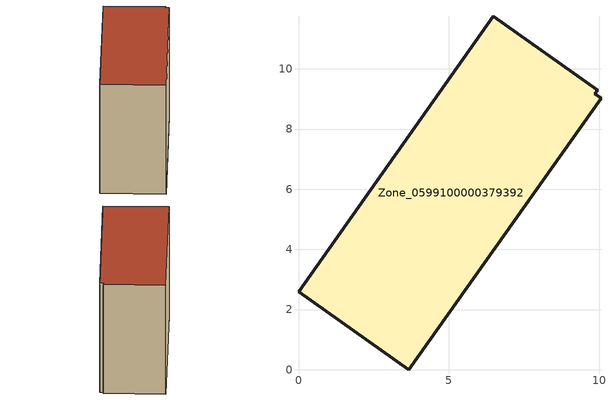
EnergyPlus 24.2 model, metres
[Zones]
Zone_0599100000379392
 floor ground (C_G): 9.94,9.29 9.85,9.17 10.06,9.02 3.67,0 0,2.6 6.47,11.75 z3.54
 wall outside (C_F): 9.94,9.29 6.47,11.75 0,2.6 3.67,0 10.06,9.02 9.85,9.17 9.94,9.29 z3.54:11.95
 roof outside (C_R): 9.85,9.17 9.94,9.29 6.47,11.75 0,2.6 3.67,0 10.06,9.02 z11.95
[BUILDING]
Pand.0599100000379392: North Axis=0; Terrain=City; Loads Convergence Tolerance Value=0.04; Temperature Convergence Tolerance Value=0.4; Solar Distribution=FullExterior; Maximum Number of Warmup Days=25; Minimum Number of Warmup Days=1
[Site:Location]
Rotterdam.The.Hague.AP_ZH_NLD Design_Conditions: Latitude=51.96; Longitude=4.45; Time Zone=1; Elevation=-4.5
[SITE:GROUNDTEMPERATURE:BUILDINGSURFACE]
18, 18, 18, 18, 18, 18, 18, 18, 18, 18, 18, 18
[MATERIAL] Thermal Absorptance=0.9; Solar Absorptance=0.7; Visible Absorptance=0.7
Name | Roughness | Thickness | Conductivity | Density | Specific Heat
G.TI.1992-2005 | MediumSmooth | 0.15 | 0.06 | 540 | 1210
F.TI.1992-2005 | Rough | 0.3 | 0.12 | 1920 | 840
R.TI.1992-2005 | MediumRough | 0.2 | 0.08 | 1500 | 1000
[CONSTRUCTION]
C_G: G.TI.1992-2005
C_F: F.TI.1992-2005
C_R: R.TI.1992-2005
[ZONE]
Zone_0599100000379392: Type=1; Multiplier=1; Ceiling Height=Autocalculate; Volume=Autocalculate; Floor Area=autocalculate; Part of Total Floor Area=Yes
[ZONEINFILTRATION:DESIGNFLOWRATE]
Infil_Zone_0599100000379392: Zone or ZoneList or Space or SpaceList=Zone_0599100000379392; Schedule=AlwaysOn; Design Flow Rate Calculation Method=Flow/Area; Flow Rate per Floor Area=0.0015; Constant Term Coefficient=1; Temperature Term Coefficient=0; Velocity Term Coefficient=0; Velocity Squared Term Coefficient=0
[HVACTEMPLATE:ZONE:IDEALLOADSAIRSYSTEM]
Zone_0599100000379392: Maximum Heating Supply Air Temperature=50; Minimum Cooling Supply Air Temperature=13; Maximum Heating Supply Air Humidity Ratio=0.0156; Minimum Cooling Supply Air Humidity Ratio=0.0077; Heating Limit=NoLimit; Cooling Limit=NoLimit; Dehumidification Control Type=ConstantSensibleHeatRatio; Cooling Sensible Heat Ratio=0.7; Dehumidification Setpoint=60; Humidification Control Type=None; Humidification Setpoint=30; Outdoor Air Method=None; Outdoor Air Flow Rate per Person=0.00944; Outdoor Air Flow Rate per Zone Floor Area=0; Outdoor Air Flow Rate per Zone=0; Demand Controlled Ventilation Type=None; Outdoor Air Economizer Type=NoEconomizer; Heat Recovery Type=None; Sensible Heat Recovery Effectiveness=0.7; Latent Heat Recovery Effectiveness=0.65
[ZONECONTROL:THERMOSTAT]
ThermostatControl_Zone_0599100000379392: Zone or ZoneList=Zone_0599100000379392; Control Type Schedule=DualSetpointControlType; Control 1=Thermostat_Zone_0599100000379392; Temperature Difference Between Cutout And Setpoint=0
[THERMOSTATSETPOINT:DUALSETPOINT]
Thermostat_Zone_0599100000379392: Heating Setpoint Temperature Schedule=HeatingSetpoint_Zone_0599100000379392; Cooling Setpoint Temperature Schedule=CoolingSetpoint_Zone_0599100000379392
[SCHEDULE:COMPACT]
HeatingSetpoint_Zone_0599100000379392: Through: 12/31, For: AllDays, Until: 24:00, 21
CoolingSetpoint_Zone_0599100000379392: Through: 12/31, For: AllDays, Until: 24:00, 24
DualSetpointControlType: Through: 12/31, For: AllDays, Until: 24:00, 4
AlwaysOn: Through: 12/31, For: AllDays, Until: 24:00, 1
